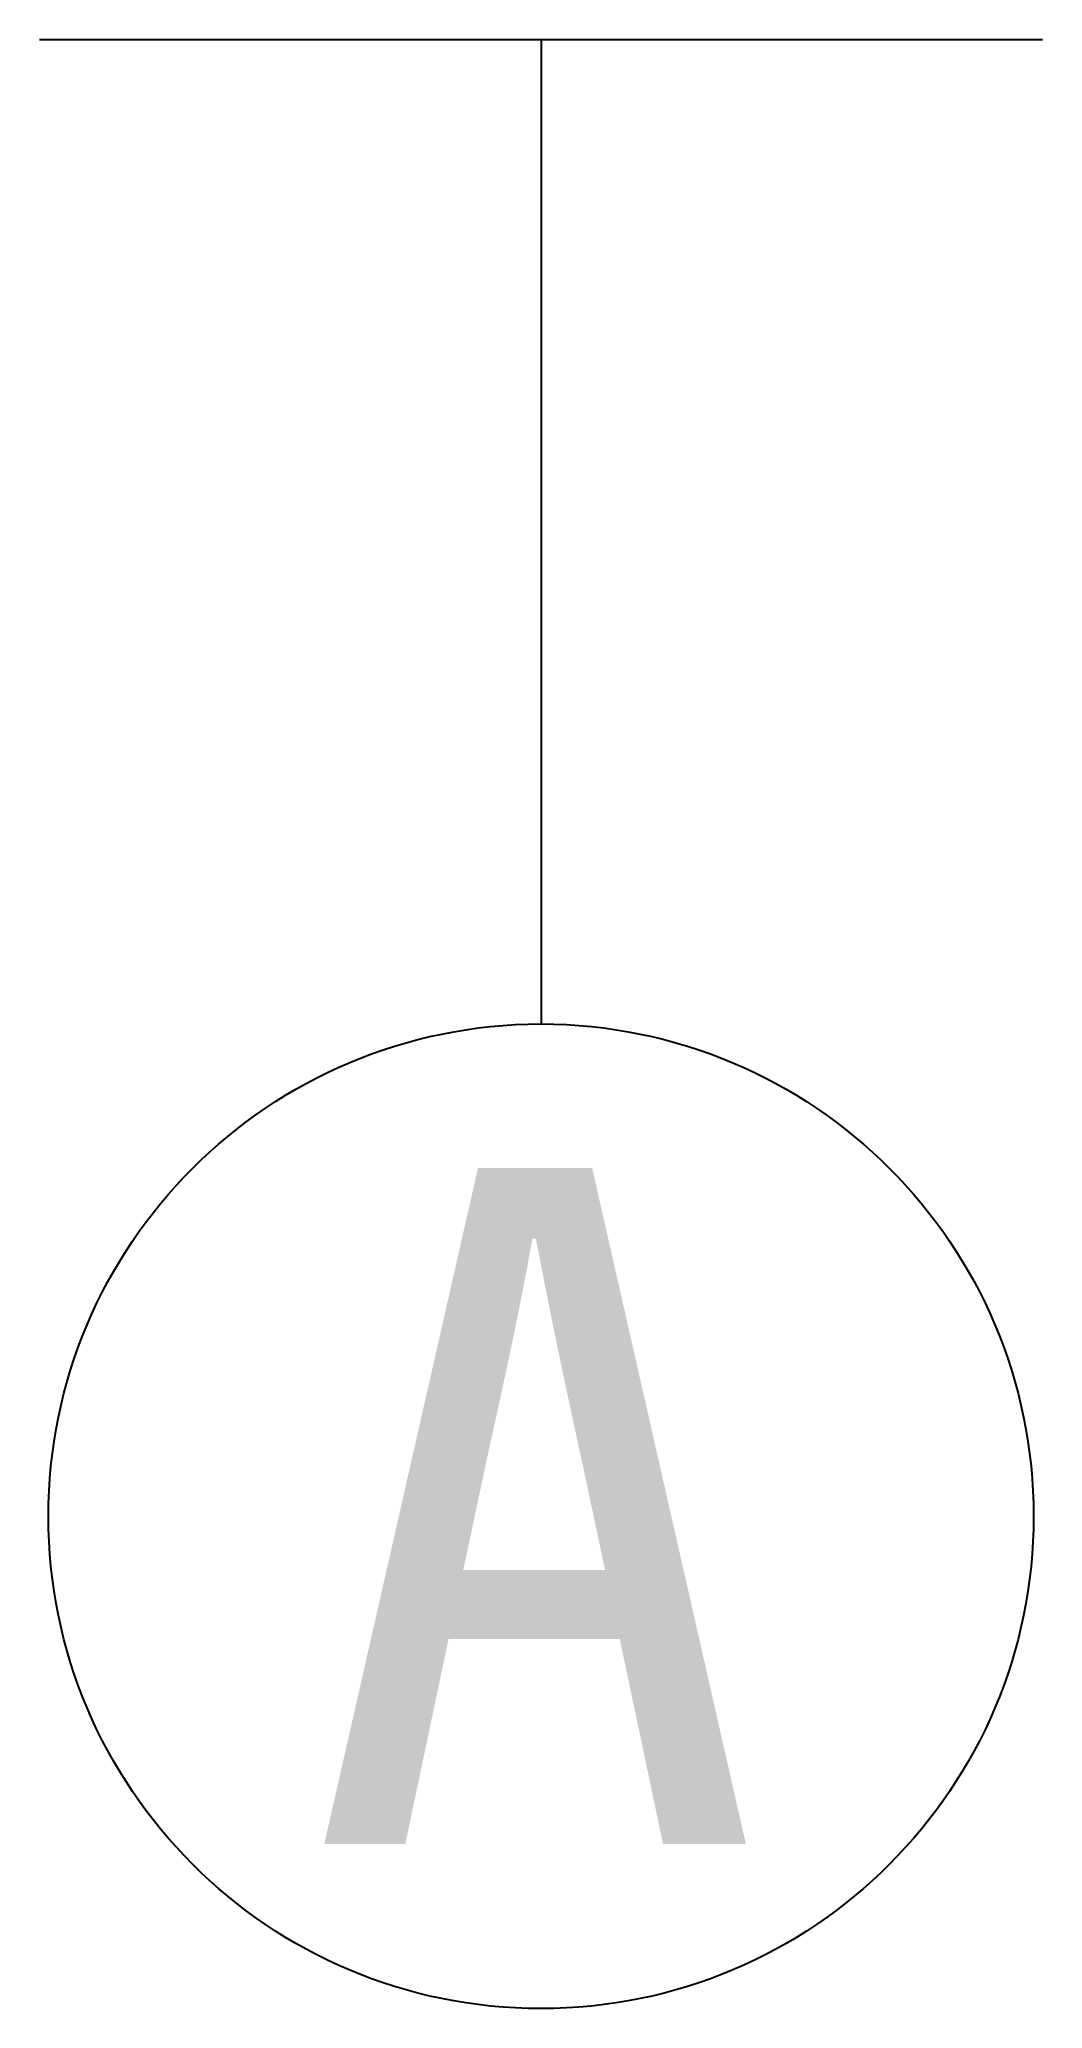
# Model space of a CAD drawing. Header units: millimetres. Extents: x -3.6 to 3.6, y -14 to 0.
import ezdxf

# ---------------------------------------------------------------- set-up
doc = ezdxf.new("R2010")
doc.units = ezdxf.units.MM
doc.styles.get("Standard").update_dxf_attribs({"font": 'arial.ttf'})

msp = doc.modelspace()

# ---------------------------------------------------------------- linework, layer by layer
at = {"color": 7}
msp.add_line((-3.564, 0), (3.564, 0), dxfattribs=at)
at = {"color": 2}
msp.add_line((0, 0), (0, -7), dxfattribs=at)
msp.add_circle((0, -10.5), 3.5, dxfattribs=at)

# ---------------------------------------------------------------- texts
at = {"color": 4, "insert": (-1.677, -8.023), "char_height": 4.80672, "width": 5.67359, "attachment_point": 1}
msp.add_mtext('{\\fSimSun|b0|i0|c134|p2;A}', dxfattribs=at)

doc.saveas('drawing.dxf')
